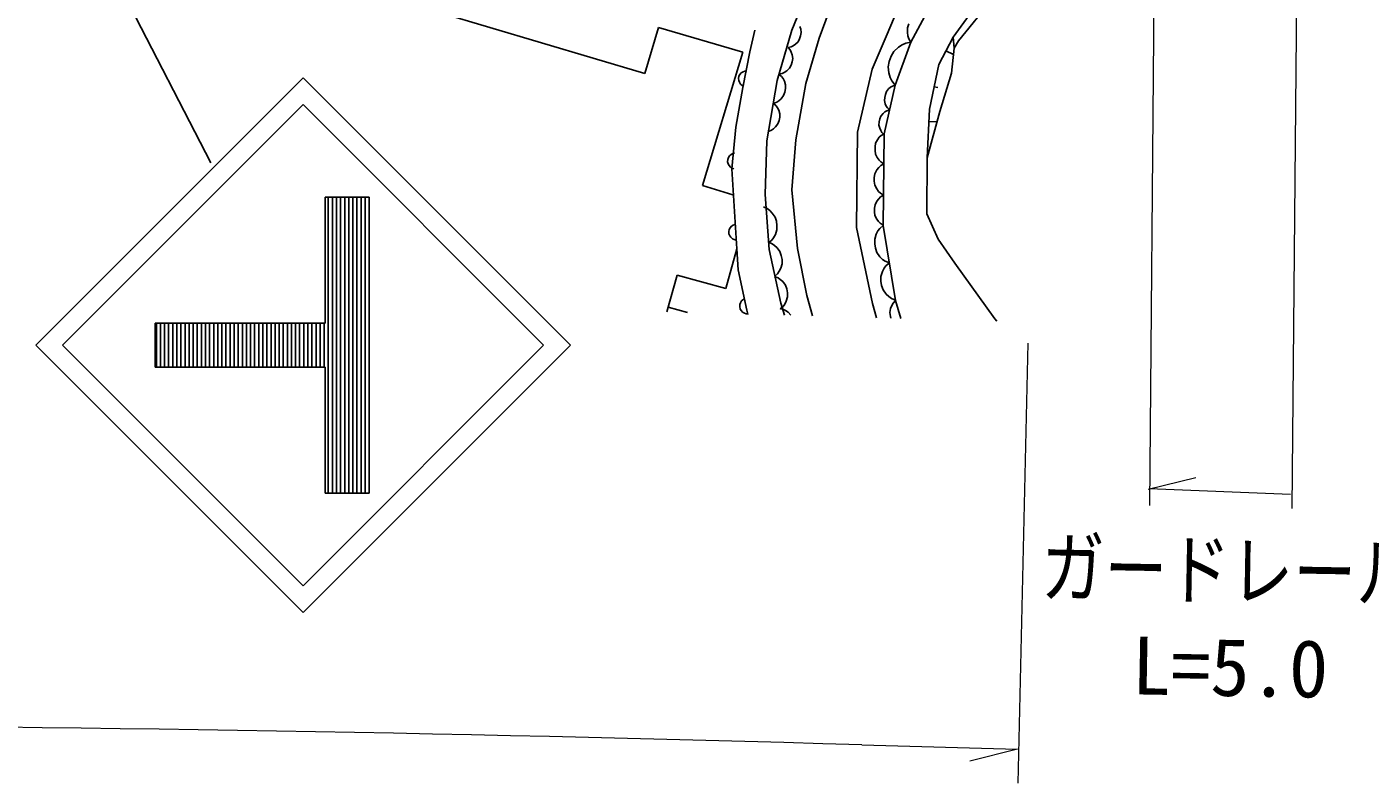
# Model space of a CAD drawing. Units: millimetres, scale not verified. Extents: x 40000 to 680000, y 20000 to 380000.
# Drawn here: x 178828 to 221574, y 230846 to 254847 of the extents above; entities that cross this region are included whole.
import ezdxf
from ezdxf.enums import TextEntityAlignment as Align

# ---------------------------------------------------------------- set-up
doc = ezdxf.new("R2010")
doc.units = ezdxf.units.MM
doc.header["$LTSCALE"] = 1000
for name, color, linetype, lineweight in [('M-BGD', 7, 'Continuous', 25), ('M-STR-HTXT', 7, 'Continuous', 13), ('M-STR-STRC', 7, 'Continuous', 25)]:
    doc.layers.add(name, color=color, linetype=linetype, lineweight=lineweight)
doc.styles.add('ＭＳ ゴシック', font='')
doc.styles.get('ＭＳ ゴシック').set_extended_font_data('MS Gothic')

msp = doc.modelspace()

# ---------------------------------------------------------------- linework, layer by layer
at = {"layer": 'M-BGD'}
for p, q in [((186581, 256897), (198451, 253370)), ((203528, 255765), (203118, 254748)), ((203986, 254486), (204409, 255629)), ((206141, 254613), (206633, 255782)), ((208236, 254526), (209244, 255903)), ((209480, 255724), (208410, 254406)), ((207418, 255330), (206899, 254364)), ((198451, 253370), (198886, 254834)), ((201556, 254041), (198886, 254834)), ((203398, 254779), (203372, 254860)), ((203413, 254666), (203398, 254779)), ((206792, 254817), (206788, 254669)), ((206835, 254943), (206792, 254817)), ((201786, 254058), (201938, 254749)), ((203118, 254748), (202648, 253146)), ((203232, 254296), (203313, 254376)), ((203313, 254376), (203363, 254467)), ((203363, 254467), (203396, 254564)), ((203396, 254564), (203413, 254666)), ((203566, 253056), (203986, 254486)), ((205667, 253502), (206141, 254613)), ((206899, 254364), (206398, 252995)), ((206899, 254364), (206733, 254332)), ((206788, 254669), (206804, 254560)), ((206804, 254560), (206831, 254471)), ((206831, 254471), (206897, 254361)), ((207788, 253655), (208236, 254526)), ((208236, 254526), (208272, 254170)), ((208410, 254406), (208272, 254170)), ((200277, 249810), (201556, 254041)), ((201562, 252922), (201786, 254058)), ((203000, 254197), (203097, 254217)), ((203067, 254116), (203000, 254197)), ((203101, 254048), (203067, 254116)), ((203097, 254217), (203161, 254249)), ((203128, 253962), (203101, 254048)), ((203144, 253842), (203128, 253962)), ((203161, 254249), (203232, 254296)), ((206271, 253915), (206211, 253751)), ((206358, 254068), (206271, 253915)), ((206500, 254202), (206358, 254068)), ((206621, 254281), (206500, 254202)), ((206733, 254332), (206621, 254281)), ((208012, 254090), (208249, 253968)), ((208272, 254170), (208182, 253384)), ((202953, 253451), (203039, 253536)), ((203039, 253536), (203091, 253632)), ((203091, 253632), (203126, 253734)), ((203126, 253734), (203144, 253842)), ((205198, 251511), (205667, 253502)), ((206211, 253751), (206179, 253578)), ((206179, 253578), (206201, 253385)), ((207486, 252235), (207788, 253655)), ((201439, 253287), (201424, 253208)), ((201424, 253208), (201432, 253145)), ((201432, 253145), (201452, 253091)), ((201470, 253342), (201439, 253287)), ((201452, 253091), (201492, 253032)), ((201509, 253385), (201470, 253342)), ((201568, 253425), (201509, 253385)), ((201623, 253445), (201568, 253425)), ((201686, 253453), (201623, 253445)), ((202648, 253146), (202319, 251236)), ((202707, 253346), (202809, 253367)), ((202791, 253277), (202708, 253351)), ((202837, 253211), (202791, 253277)), ((202809, 253367), (202878, 253401)), ((202879, 253126), (202837, 253211)), ((202878, 253401), (202953, 253451)), ((202915, 253004), (202879, 253126)), ((203239, 251259), (203566, 253056)), ((206201, 253385), (206243, 253246)), ((206243, 253246), (206294, 253134)), ((206294, 253134), (206401, 253003)), ((208182, 253384), (207817, 252166)), ((201338, 251666), (201562, 252922)), ((201492, 253032), (201535, 252993)), ((201535, 252993), (201590, 252962)), ((202777, 252565), (202854, 252667)), ((202854, 252667), (202893, 252776)), ((202893, 252776), (202913, 252888)), ((202913, 252888), (202915, 253004)), ((206398, 252995), (206048, 251456)), ((206086, 252705), (206065, 252611)), ((206123, 252795), (206086, 252705)), ((206191, 252878), (206123, 252795)), ((206252, 252930), (206191, 252878)), ((206309, 252966), (206252, 252930)), ((206398, 252995), (206309, 252966)), ((206413, 253036), (206368, 253016)), ((207637, 252945), (207754, 252920)), ((202537, 252416), (202641, 252455)), ((202616, 252347), (202537, 252416)), ((202660, 252284), (202616, 252347)), ((202641, 252455), (202707, 252501)), ((202700, 252203), (202660, 252284)), ((202734, 252087), (202700, 252203)), ((202707, 252501), (202777, 252565)), ((206065, 252611), (206059, 252514)), ((206059, 252514), (206084, 252410)), ((206084, 252410), (206117, 252337)), ((206117, 252337), (206153, 252280)), ((206221, 252215), (206132, 252186)), ((206153, 252280), (206221, 252215)), ((207417, 250690), (207486, 252235)), ((202603, 251672), (202676, 251769)), ((202676, 251769), (202713, 251872)), ((202713, 251872), (202732, 251978)), ((202732, 251978), (202734, 252087)), ((205887, 251831), (205881, 251734)), ((205908, 251925), (205887, 251831)), ((205945, 252015), (205908, 251925)), ((206013, 252098), (205945, 252015)), ((206074, 252150), (206013, 252098)), ((206132, 252186), (206074, 252150)), ((207817, 252166), (207417, 250690)), ((207469, 251849), (207728, 251837)), ((201210, 250347), (201338, 251666)), ((202376, 251530), (202475, 251567)), ((202475, 251567), (202537, 251611)), ((202537, 251611), (202603, 251672)), ((205172, 248483), (205198, 251511)), ((205895, 251343), (205837, 251268)), ((205881, 251734), (205907, 251630)), ((205952, 251400), (205895, 251343)), ((205907, 251630), (205940, 251557)), ((205940, 251557), (205976, 251499)), ((206048, 251456), (205952, 251400)), ((205976, 251499), (206043, 251435)), ((206048, 251456), (206019, 248543)), ((202319, 251236), (202266, 249529)), ((203113, 249680), (203239, 251259)), ((205759, 251041), (205758, 250927)), ((205758, 250927), (205776, 250813)), ((205779, 251155), (205759, 251041)), ((205837, 251268), (205779, 251155)), ((207434, 251076), (207460, 251075)), ((201082, 250643), (201079, 250563)), ((201079, 250563), (201096, 250503)), ((201105, 250702), (201082, 250643)), ((201096, 250503), (201124, 250451)), ((201137, 250751), (201105, 250702)), ((201189, 250799), (201137, 250751)), ((201241, 250827), (201189, 250799)), ((201301, 250844), (201241, 250827)), ((205776, 250813), (205831, 250698)), ((205831, 250698), (205888, 250621)), ((205888, 250621), (205944, 250564)), ((206039, 250506), (205938, 250447)), ((205944, 250564), (206039, 250506)), ((207406, 248911), (207417, 250690)), ((201124, 250451), (201171, 250399)), ((201171, 250399), (201220, 250367)), ((201369, 247799), (201210, 250347)), ((201220, 250367), (201279, 250344)), ((205734, 250069), (205733, 249949)), ((205755, 250189), (205734, 250069)), ((205817, 250308), (205755, 250189)), ((205877, 250388), (205817, 250308)), ((205938, 250447), (205877, 250388)), ((201242, 249522), (200277, 249810)), ((203293, 247812), (203113, 249680)), ((205733, 249949), (205752, 249829)), ((205752, 249829), (205811, 249708)), ((205811, 249708), (205870, 249628)), ((202266, 249529), (202402, 247778)), ((205760, 249205), (205740, 249091)), ((205818, 249318), (205760, 249205)), ((205876, 249393), (205818, 249318)), ((205870, 249628), (205929, 249567)), ((205933, 249450), (205876, 249393)), ((205929, 249567), (206029, 249506)), ((206029, 249506), (205933, 249450)), ((202337, 249079), (202214, 249132)), ((202415, 249021), (202337, 249079)), ((202497, 248940), (202415, 249021)), ((202585, 248813), (202497, 248940)), ((202627, 248679), (202585, 248813)), ((205740, 249091), (205738, 248977)), ((205738, 248977), (205756, 248863)), ((205756, 248863), (205812, 248748)), ((207759, 248112), (207406, 248911)), ((201130, 248416), (201114, 248355)), ((201114, 248355), (201120, 248275)), ((201156, 248468), (201130, 248416)), ((201202, 248522), (201156, 248468)), ((201250, 248555), (201202, 248522)), ((201309, 248579), (201250, 248555)), ((202594, 248257), (202643, 248403)), ((202646, 248543), (202627, 248679)), ((202643, 248403), (202646, 248543)), ((205683, 246073), (205172, 248483)), ((205853, 248370), (205798, 248264)), ((205812, 248748), (205868, 248672)), ((205912, 248453), (205853, 248370)), ((205868, 248672), (205925, 248614)), ((206019, 248543), (205912, 248453)), ((205925, 248614), (206019, 248556)), ((206019, 248543), (206411, 246163)), ((201120, 248275), (201144, 248217)), ((201144, 248217), (201177, 248169)), ((201177, 248169), (201231, 248123)), ((201231, 248123), (201282, 248096)), ((201282, 248096), (201344, 248081)), ((202493, 247967), (202373, 248013)), ((202376, 247993), (202480, 248078)), ((202480, 248078), (202539, 248156)), ((202569, 247913), (202493, 247967)), ((202539, 248156), (202594, 248257)), ((205798, 248264), (205750, 248110)), ((205750, 248110), (205750, 247964)), ((205750, 247964), (205773, 247822)), ((208298, 247348), (207759, 248112)), ((201369, 247799), (201017, 246541)), ((201410, 247138), (201369, 247799)), ((202402, 247778), (202768, 246084)), ((202649, 247838), (202569, 247913)), ((202737, 247720), (202649, 247838)), ((202782, 247593), (202737, 247720)), ((202805, 247463), (202782, 247593)), ((203593, 246318), (203293, 247812)), ((205773, 247822), (205820, 247684)), ((205820, 247684), (205915, 247553)), ((205915, 247553), (206001, 247470)), ((201687, 245860), (201410, 247138)), ((202661, 247013), (202714, 247090)), ((202714, 247090), (202764, 247188)), ((202764, 247188), (202806, 247330)), ((202806, 247330), (202805, 247463)), ((205992, 247079), (205945, 246926)), ((206048, 247186), (205992, 247079)), ((206001, 247470), (206084, 247411)), ((206107, 247269), (206048, 247186)), ((206084, 247411), (206214, 247359)), ((206214, 247359), (206107, 247269)), ((209565, 245582), (208298, 247348)), ((199148, 245802), (199476, 246972)), ((201017, 246541), (199476, 246972)), ((202564, 246929), (202661, 247013)), ((202678, 246886), (202564, 246929)), ((202751, 246834), (202678, 246886)), ((202828, 246763), (202751, 246834)), ((202912, 246650), (202828, 246763)), ((202955, 246529), (202912, 246650)), ((205945, 246926), (205944, 246780)), ((205944, 246780), (205968, 246638)), ((201620, 246222), (201566, 246189)), ((202938, 246142), (202978, 246277)), ((202976, 246405), (202955, 246529)), ((202978, 246277), (202976, 246405)), ((203778, 245674), (203593, 246318)), ((205968, 246638), (206015, 246499)), ((206015, 246499), (206109, 246369)), ((206109, 246369), (206196, 246286)), ((206196, 246286), (206279, 246227)), ((206279, 246227), (206409, 246175)), ((199800, 245784), (199191, 245955)), ((201469, 246033), (201463, 245970)), ((201463, 245970), (201481, 245892)), ((201487, 246088), (201469, 246033)), ((201481, 245892), (201514, 245838)), ((201524, 246148), (201487, 246088)), ((201514, 245838), (201554, 245796)), ((201566, 246189), (201524, 246148)), ((201554, 245796), (201614, 245758)), ((201719, 245731), (201687, 245860)), ((202850, 245883), (202742, 245909)), ((202747, 245895), (202839, 245976)), ((202768, 246084), (202885, 245699)), ((202839, 245976), (202890, 246049)), ((202921, 245845), (202850, 245883)), ((202890, 246049), (202938, 246142)), ((202998, 245789), (202921, 245845)), ((203086, 245697), (202998, 245789)), ((205801, 245618), (205683, 246073)), ((206255, 245910), (206231, 245778)), ((206291, 246003), (206255, 245910)), ((206331, 246078), (206291, 246003)), ((206411, 246163), (206331, 246078)), ((206411, 246163), (206576, 245596)), ((201614, 245758), (201669, 245740)), ((201669, 245740), (201732, 245734)), ((206231, 245778), (206246, 245657)), ((206246, 245657), (206261, 245605)), ((209628, 245511), (209565, 245582))]:
    msp.add_line(p, q, dxfattribs=at)
at = {"layer": 'M-STR-HTXT'}
for p, q in [((214621, 256501), (214473, 239659)), ((219151, 256295), (218990, 239563)), ((210615, 244808), (210292, 230846)), ((214430, 240174), (215944, 240540)), ((214459, 240197), (218949, 240012)), ((205339, 232057), (210283, 231924)), ((210283, 231924), (208773, 231544))]:
    msp.add_line(p, q, dxfattribs=at)
msp.add_arc((162234, -1206450), 1439153, 88.28363, 91.44223, dxfattribs=at)
at = {"layer": 'M-STR-STRC'}
for p, q in [((184665, 250530), (172785, 273567)), ((187599, 253229), (179114, 244744)), ((196084, 244744), (187599, 253229)), ((179962, 244744), (187599, 252380)), ((187599, 252380), (195236, 244744)), ((189699, 249444), (188299, 249444)), ((188299, 249444), (188299, 245444)), ((188399, 249444), (188399, 240044)), ((188529, 249444), (188529, 240044)), ((188659, 249444), (188659, 240044)), ((188789, 249444), (188789, 240044)), ((188919, 249444), (188919, 240044)), ((189049, 249444), (189049, 240044)), ((189179, 249444), (189179, 240044)), ((189309, 249444), (189309, 240044)), ((189439, 249444), (189439, 240044)), ((189569, 249444), (189569, 240044)), ((189699, 240044), (189699, 249444)), ((188299, 245444), (182899, 245444)), ((182899, 245444), (182899, 244044)), ((182939, 245444), (182939, 244044)), ((183069, 245444), (183069, 244044)), ((183199, 245444), (183199, 244044)), ((183329, 245444), (183329, 244044)), ((183459, 245444), (183459, 244044)), ((183589, 245444), (183589, 244044)), ((183719, 245444), (183719, 244044)), ((183849, 245444), (183849, 244044)), ((183979, 245444), (183979, 244044)), ((184109, 245444), (184109, 244044)), ((184239, 245444), (184239, 244044)), ((184369, 245444), (184369, 244044)), ((184499, 245444), (184499, 244044)), ((184629, 245444), (184629, 244044)), ((184759, 245444), (184759, 244044)), ((184889, 245444), (184889, 244044)), ((185019, 245444), (185019, 244044)), ((185149, 245444), (185149, 244044)), ((185279, 245444), (185279, 244044)), ((185409, 245444), (185409, 244044)), ((185539, 245444), (185539, 244044)), ((185669, 245444), (185669, 244044)), ((185799, 245444), (185799, 244044)), ((185929, 245444), (185929, 244044)), ((186059, 245444), (186059, 244044)), ((186189, 245444), (186189, 244044)), ((186319, 245444), (186319, 244044)), ((186449, 245444), (186449, 244044)), ((186579, 245444), (186579, 244044)), ((186709, 245444), (186709, 244044)), ((186839, 245444), (186839, 244044)), ((186969, 245444), (186969, 244044)), ((187099, 245444), (187099, 244044)), ((187229, 245444), (187229, 244044)), ((187359, 245444), (187359, 244044)), ((187489, 245444), (187489, 244044)), ((187619, 245444), (187619, 244044)), ((187749, 245444), (187749, 244044)), ((187879, 245444), (187879, 244044)), ((188009, 245444), (188009, 244044)), ((188139, 245444), (188139, 244044)), ((188269, 245444), (188269, 244044)), ((179114, 244744), (187599, 236258)), ((187599, 237107), (179962, 244744)), ((195236, 244744), (187599, 237107)), ((187599, 236258), (196084, 244744)), ((182899, 244044), (188299, 244044)), ((188299, 244044), (188299, 240044)), ((188299, 240044), (189699, 240044))]:
    msp.add_line(p, q, dxfattribs=at)

# ---------------------------------------------------------------- texts
at = {"layer": 'M-STR-HTXT', "style": 'ＭＳ ゴシック', "width": 0.8}
msp.add_text('ガードレール', height=1833, rotation=359, dxfattribs=at).set_placement((211016, 236240), align=Align.BOTTOM_LEFT)
at = {"layer": 'M-STR-HTXT', "style": 'ＭＳ ゴシック'}
msp.add_text('L=5.0', height=1833, rotation=359, dxfattribs=at).set_placement((213891, 233114), align=Align.BOTTOM_LEFT)

doc.saveas('drawing.dxf')
